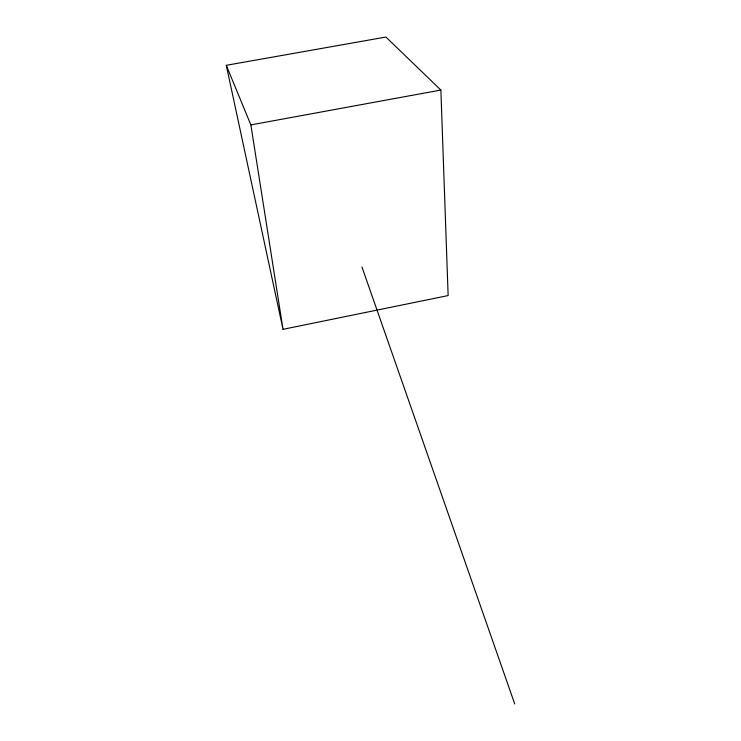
<?xml version="1.0" encoding="UTF-8"?>
<svg xmlns="http://www.w3.org/2000/svg" width="741" height="741" viewBox="0 0 741 741"><rect width="100%" height="100%" fill="white"/><g stroke="black" fill="none" stroke-linecap="round" stroke-linejoin="round"><path stroke-width="1.11" d="M283.025 329.328L448.138 295.566L440.876 90.05L385.913 37.05L226.274 65.31L283.025 329.328L250.866 124.896L226.274 65.31M250.866 124.896L440.876 90.05M361.951 266.982L514.726 703.95"/></g></svg>
